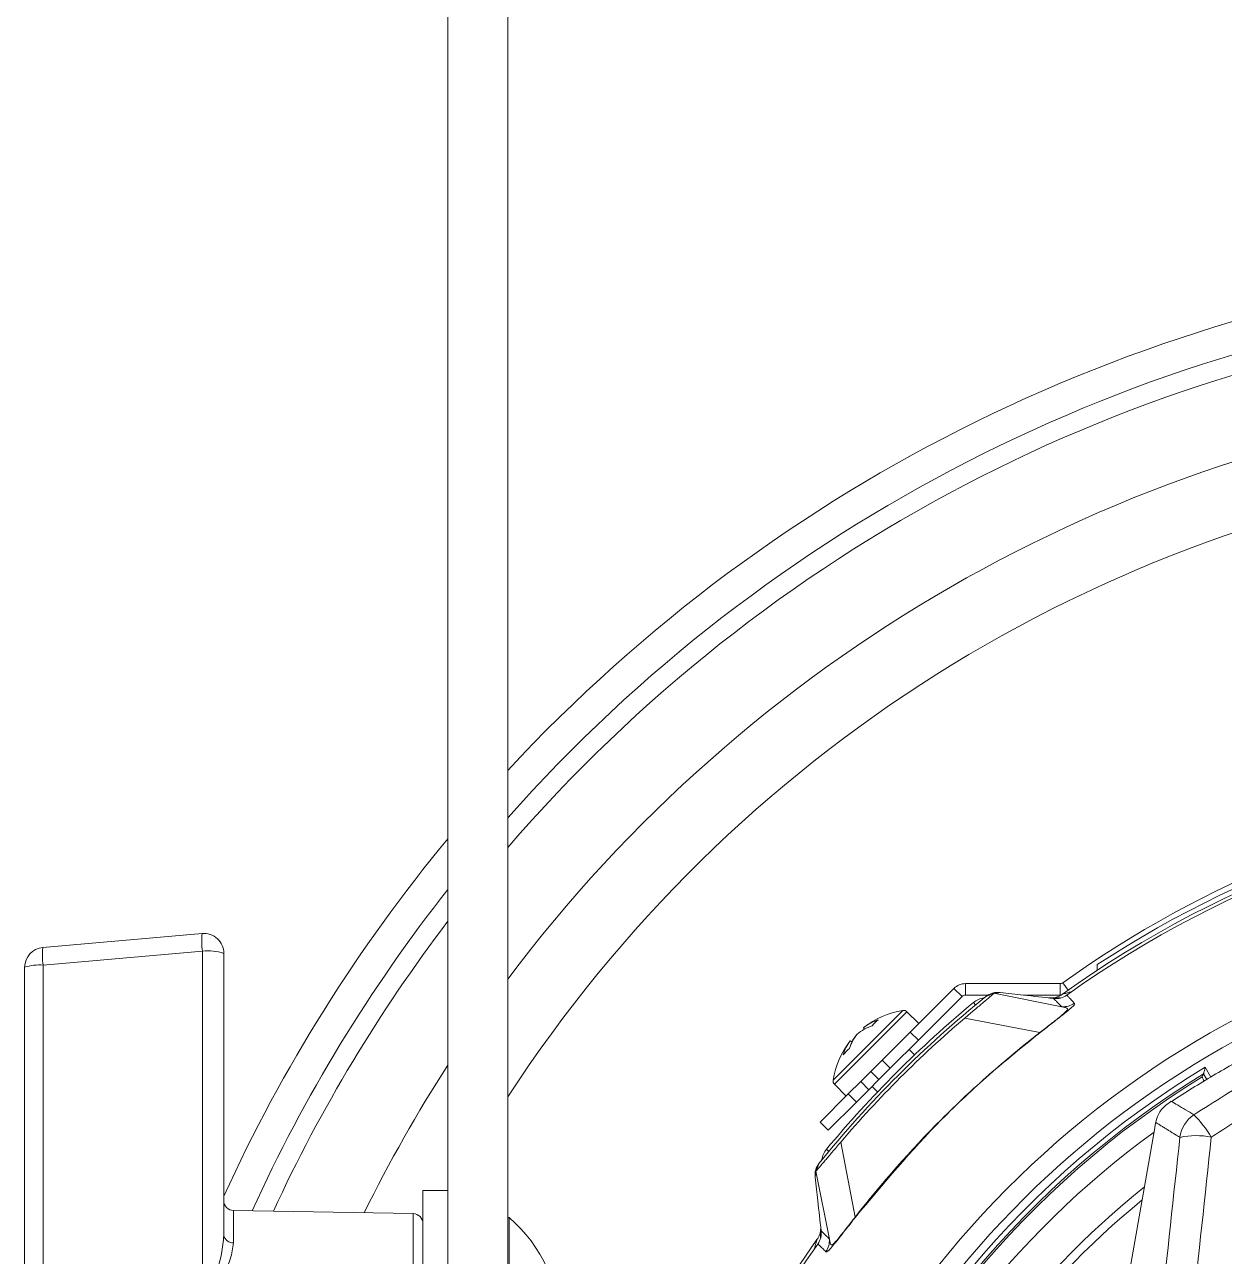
# Model space of a CAD drawing. Extents: x 11 to 120, y 2 to 94.
# Drawn here: x 108.796 to 112.561, y 42.426 to 46.293 of the extents above; entities that cross this region are included whole.
import ezdxf

# ---------------------------------------------------------------- set-up
doc = ezdxf.new("R2010")
doc.units = 0
doc.header["$MEASUREMENT"] = 0
doc.linetypes.add('SLD-Solid', pattern=[0])
doc.layers.add('OBJECT', color=7, linetype='CONTINUOUS')

msp = doc.modelspace()

# ---------------------------------------------------------------- linework, layer by layer
at = {"layer": 'OBJECT', "color": 7, "linetype": 'SLD-Solid', "lineweight": 15}
for p, q in [((110.1236, 39.7263), (110.1236, 48.6989)), ((110.3116, 41.8825), (110.3116, 48.6989)), ((108.8527, 43.3955), (109.3527, 43.4392)), ((109.3537, 43.3838), (108.8537, 43.34)), ((109.3537, 42.2945), (109.3537, 43.3838)), ((109.4206, 43.3769), (109.4206, 42.4915)), ((108.7956, 42.2251), (108.7956, 43.3332)), ((108.8537, 43.34), (108.8537, 42.232)), ((112.1616, 43.3237), (112.1616, 43.3417)), ((111.7478, 43.2459), (111.7478, 43.2819)), ((111.7478, 43.2819), (112.0451, 43.2819)), ((112.0451, 43.2459), (112.0451, 43.2819)), ((112.0705, 43.2615), (112.0539, 43.2847)), ((111.7117, 43.267), (111.5747, 43.1299)), ((111.7372, 43.2415), (111.6002, 43.1045)), ((111.7117, 43.267), (111.7372, 43.2415)), ((111.7478, 43.2459), (111.8206, 43.2459)), ((111.8373, 43.2518), (112.0504, 43.2094)), ((111.9315, 43.2459), (112.0451, 43.2459)), ((112.0451, 43.2459), (112.0485, 43.246)), ((111.3326, 42.9789), (111.5516, 43.1979)), ((111.7735, 43.2228), (111.7799, 43.2151)), ((111.3368, 42.966), (111.5645, 43.1937)), ((111.6015, 43.1567), (111.5645, 43.1937)), ((111.7458, 43.1736), (111.9814, 43.1283)), ((111.4068, 43.1224), (111.407, 43.1223)), ((111.4312, 43.139), (111.4278, 43.1434)), ((111.4863, 43.0415), (111.5747, 43.1299)), ((111.5747, 43.1299), (111.6002, 43.1045)), ((111.3923, 43.0986), (111.3871, 43.1027)), ((111.6002, 43.1045), (111.5118, 43.0161)), ((111.5883, 43.0582), (111.5711, 43.0754)), ((111.4192, 42.9744), (111.451, 43.0062)), ((111.451, 43.0062), (111.4863, 43.0415)), ((111.451, 43.0062), (111.4764, 42.9807)), ((111.4764, 42.9807), (111.5118, 43.0161)), ((111.5118, 43.0161), (111.4863, 43.0415)), ((112.5005, 43.0195), (112.5182, 42.9888)), ((111.3368, 42.966), (111.3738, 42.929)), ((111.3803, 42.9355), (111.4192, 42.9744)), ((111.4446, 42.9489), (111.4192, 42.9744)), ((111.4446, 42.9489), (111.4764, 42.9807)), ((112.5054, 42.9809), (112.4951, 42.9987)), ((111.2919, 42.8471), (111.3803, 42.9355)), ((111.3803, 42.9355), (111.4057, 42.91)), ((111.4057, 42.91), (111.4446, 42.9489)), ((111.4551, 42.9594), (111.4723, 42.9422)), ((111.4057, 42.91), (111.3173, 42.8216)), ((111.3173, 42.8216), (111.2919, 42.8471)), ((112.3421, 42.8295), (112.156, 41.7637)), ((112.3421, 42.8289), (112.156, 41.7632)), ((112.3421, 42.8295), (112.3421, 42.8289)), ((111.3569, 42.7847), (111.4022, 42.5491)), ((111.3117, 42.7618), (111.3194, 42.7554)), ((111.2787, 42.6932), (111.3211, 42.4801)), ((110.1236, 42.6327), (110.0456, 42.6327)), ((110.0456, 42.6327), (110.0456, 41.7577)), ((110.0149, 42.5598), (109.4513, 42.5696)), ((109.4513, 42.5696), (109.4513, 42.4686)), ((110.0149, 42.1952), (110.0149, 42.5598)), ((110.3166, 42.5472), (110.3116, 42.5472)), ((110.3166, 42.5472), (110.3166, 41.8432))]:
    msp.add_line(p, q, dxfattribs=at)
for centre, radius, start, end in [((114.0116, 40.5189), 5.0469, 95.2273, 137.1485), ((114.0116, 40.5189), 4.9469, 95.8954, 138.4121), ((114.0116, 40.5189), 4.8857, 96.0599, 139.2274), ((114.0116, 40.5189), 4.6263, 96.8115, 143.1086), ((114.0116, 40.5189), 4.4142, 97.488, 146.9505), ((114.0116, 40.5189), 3.36, 93.3521, 125.6636), ((114.0116, 40.5589), 3.356, 97.8782, 125.6868), ((114.0116, 40.5189), 3.35, 93.5142, 125.5044), ((114.0116, 40.5189), 3.375, 93.2438, 123.2401), ((114.0116, 40.5189), 5.0469, 140.387, 155.4586), ((114.0116, 40.5189), 4.9469, 141.8079, 155.5224), ((114.0116, 40.5189), 3.0068, 93.8025, 160.2009), ((114.0116, 40.5189), 4.8857, 142.7296, 155.2103), ((109.574, 43.4158), 0.2226, 173.9707, 188.2775), ((109.3581, 43.3769), 0.0625, 0, 95), ((114.0116, 40.5189), 2.9472, 93.9337, 159.5632), ((108.8581, 43.3332), 0.0625, 95, 180), ((109.074, 43.3721), 0.2226, 173.9707, 188.2775), ((109.3711, 43.2231), 0.1617, 72.1601, 96.1545), ((108.8401, 43.2056), 0.1351, 84.1987, 109.2242), ((111.7478, 43.2309), 0.051, 90, 135), ((112.0451, 43.2969), 0.015, 270, 305.6868), ((114.0116, 40.5189), 3.5, 128.9328, 141.0672), ((111.7478, 43.2309), 0.015, 90, 135), ((111.8131, 43.1751), 0.062, 96.3397, 129.6151), ((112.0165, 43.2991), 0.062, 270.019, 305.6636), ((112.0312, 43.2949), 0.06, 263.4816, 305.5044), ((114.0116, 40.5189), 3.51, 129.6151, 140.2829), ((111.5919, 42.9386), 0.2624, 98.8332, 128.5028), ((111.5539, 43.1831), 0.015, 45, 98.8332), ((114.0116, 40.5189), 3.4902, 130.4808, 139.5192), ((111.5163, 43.0331), 0.1414, 107.5356, 128.7652), ((111.5701, 43.0532), 0.1499, 130.009, 139.991), ((111.5191, 43.0363), 0.1413, 141.7955, 162.6158), ((111.5234, 43.0285), 0.1497, 141.1334, 151.7808), ((111.5055, 43.0019), 0.1559, 108.7726, 128.6564), ((112.1366, 43.2494), 0.1968, 217.948, 218.1563), ((111.5919, 42.9386), 0.2624, 141.4972, 171.1668), ((111.4865, 43.0242), 0.1267, 141.6761, 164.0741), ((111.4937, 42.9495), 0.1691, 130.302, 139.698), ((114.0116, 40.5189), 4.6263, 147.1837, 153.7859), ((114.0116, 40.5189), 2.9217, 121.1451, 159.3669), ((114.0116, 40.5189), 2.901, 121.6184, 159.7287), ((114.0116, 40.5189), 2.9067, 121.4467, 159.3669), ((111.3474, 42.9766), 0.015, 171.1668, 225), ((112.5209, 42.7864), 0.1008, 123.7444, 172.5901), ((112.186, 42.596), 0.3911, 31.5027, 44.5079), ((114.0116, 40.5189), 2.841, 126.047, 159.2386), ((112.4728, 42.5502), 0.2545, 79.4389, 101.7595), ((111.3594, 42.7222), 0.062, 140.2829, 173.5583), ((114.0116, 40.5189), 2.7223, 128.6961, 158.2371), ((109.4518, 42.6009), 0.0313, 180, 269), ((114.0116, 40.5189), 2.6951, 129.3545, 157.3213), ((110.0143, 42.5285), 0.0313, 0, 89), ((110.0123, 42.1952), 0.4653, 310.8426, 49.1574), ((111.2531, 42.3578), 0.2425, 51.9012, 52.0702), ((111.2317, 42.5145), 0.062, 324.3266, 359), ((111.2356, 42.4993), 0.06, 324.4956, 6.5184), ((109.4481, 42.4963), 0.0279, 190.068, 276.693), ((114.0116, 40.5189), 3.36, 144.3266, 161.585), ((114.0116, 40.5189), 3.35, 144.4956, 161.4395)]:
    msp.add_arc(centre, radius, start, end, dxfattribs=at)
for centre, major_axis, ratio, start_param, end_param in [((117.0822, 42.2917), (4.6065, 2.6595), 0.745432, 2.319076, 2.32127), ((112.3082, 43.0263), (0.0636, 0.5099), 0.121842, 4.33034, 4.357389), ((110.0237, 40.5315), (2.1536, 17.275), 0.121842, 4.794773, 4.859221), ((110.1222, 40.5194), (2.1532, 17.375), 0.121162, 4.794599, 4.859047)]:
    msp.add_ellipse(centre, major_axis=major_axis, ratio=ratio, start_param=start_param, end_param=end_param, dxfattribs=at)
for points, knots in [([(112.4649, 42.8702), (112.5293, 42.9112), (112.6585, 42.9934), (112.8661, 43.097), (113.0837, 43.185), (113.3078, 43.2538), (113.5353, 43.3033), (113.7657, 43.3337), (114.0007, 43.3446), (114.2345, 43.3355), (114.4641, 43.3071), (114.6892, 43.2603), (114.9121, 43.1942), (115.1332, 43.1074), (115.3505, 43.0014), (115.4882, 42.914), (115.5573, 42.8702)], [0, 0, 0, 0, 0.069874, 0.140224, 0.21209, 0.284485, 0.354361, 0.42473, 0.496663, 0.569139, 0.63829, 0.70792, 0.779053, 0.850702, 0.925062, 1, 1, 1, 1]), ([(111.7458, 43.1736), (111.7562, 43.1825), (111.777, 43.2002), (111.8053, 43.2239), (111.8261, 43.2415), (111.8362, 43.2503), (111.837, 43.2514), (111.8373, 43.2518)], [0, 0, 0, 0, 0.217939, 0.435238, 0.661578, 0.868608, 1, 1, 1, 1]), ([(111.8122, 43.2415), (111.8189, 43.2459), (111.8325, 43.2547), (111.8486, 43.2545), (111.8567, 43.2544)], [0, 0, 0, 0, 0.49976, 1, 1, 1, 1]), ([(111.8373, 43.2518), (111.8345, 43.2509), (111.829, 43.249), (111.8221, 43.2461), (111.8166, 43.2437), (111.8129, 43.2419), (111.8124, 43.2416), (111.8122, 43.2415)], [0, 0, 0, 0, 0.206019, 0.404831, 0.608657, 0.812864, 1, 1, 1, 1]), ([(112.0244, 43.2353), (111.9931, 43.2389), (111.9372, 43.2452), (111.8813, 43.2516), (111.8567, 43.2544)], [0, 0, 0, 0, 0.56, 1, 1, 1, 1]), ([(112.0526, 43.2488), (112.0529, 43.2488), (112.0536, 43.249), (112.0601, 43.2508), (112.0695, 43.2535), (112.0784, 43.2559), (112.082, 43.2569)], [0, 0, 0, 0, 0.170764, 0.383242, 0.744127, 1, 1, 1, 1]), ([(112.066, 43.246), (112.0661, 43.246), (112.0663, 43.2457), (112.0684, 43.2436), (112.0717, 43.24), (112.0766, 43.2347), (112.0828, 43.228), (112.089, 43.2215), (112.0901, 43.2203)], [0, 0, 0, 0, 0.126792, 0.368017, 0.488638, 0.609261, 0.930911, 1, 1, 1, 1]), ([(115.5028, 42.8004), (115.4411, 42.8399), (115.3175, 42.9191), (115.1187, 43.0191), (114.9104, 43.1044), (114.6957, 43.1712), (114.4777, 43.2195), (114.2568, 43.2495), (114.0314, 43.2609), (113.8072, 43.253), (113.5869, 43.2267), (113.3711, 43.1826), (113.1573, 43.1202), (112.9417, 43.0366), (112.7266, 42.9324), (112.5887, 42.8445), (112.5194, 42.8004)], [0, 0, 0, 0, 0.069423, 0.139315, 0.210704, 0.282616, 0.352042, 0.421958, 0.493432, 0.565446, 0.634079, 0.703187, 0.773786, 0.844894, 0.922121, 1, 1, 1, 1]), ([(111.9814, 43.1283), (111.9814, 43.1283), (111.9924, 43.1369), (112.0145, 43.1541), (112.0422, 43.176), (112.0559, 43.1875), (112.066, 43.1968), (112.0689, 43.2006), (112.0686, 43.2048), (112.062, 43.2068), (112.0544, 43.2086), (112.0504, 43.2094), (112.0504, 43.2094)], [0, 0, 0, 0, 0.000008, 0.138336, 0.276648, 0.396795, 0.417207, 0.570266, 0.591197, 0.794579, 0.999992, 1, 1, 1, 1]), ([(112.0901, 43.2203), (112.0901, 43.2203), (112.0912, 43.2191), (112.092, 43.2168), (112.0732, 43.1998), (112.0481, 43.1795), (112.0168, 43.155), (111.9935, 43.1369), (111.9818, 43.1278)], [0, 0, 0, 0, 0.01186, 0.400274, 0.577865, 0.721206, 0.860697, 1, 1, 1, 1]), ([(112.0504, 43.2094), (112.0493, 43.2105), (112.0428, 43.217), (112.0359, 43.2239), (112.0305, 43.2292), (112.0269, 43.2328), (112.0247, 43.2349), (112.0245, 43.2352), (112.0244, 43.2353)], [0, 0, 0, 0, 0.069093, 0.390745, 0.511364, 0.631984, 0.873208, 1, 1, 1, 1]), ([(112.0901, 43.2203), (112.084, 43.2167), (112.0717, 43.2096), (112.0575, 43.2095), (112.0504, 43.2094)], [0, 0, 0, 0, 0.5, 1, 1, 1, 1]), ([(111.4022, 42.5491), (111.4022, 42.5491), (111.4858, 42.6566), (111.6218, 42.8108), (111.8213, 42.9983), (111.9271, 43.0861), (111.9814, 43.1283), (111.9814, 43.1283)], [0, 0, 0, 0, 0.000003, 0.497705, 0.748853, 0.999997, 1, 1, 1, 1]), ([(111.9818, 43.1278), (111.9284, 43.0846), (111.8216, 42.9981), (111.6217, 42.8107), (111.4902, 42.6533), (111.4027, 42.5487)], [0, 0, 0, 0, 0.251148, 0.502295, 1, 1, 1, 1]), ([(112.6606, 43.0689), (112.6153, 43.0442), (112.5245, 42.9948), (112.4379, 42.9399), (112.3945, 42.9123)], [0, 0, 0, 0, 0.498142, 1, 1, 1, 1]), ([(112.5005, 43.0195), (112.5005, 43.0194), (112.4999, 43.0174), (112.4987, 43.0127), (112.4971, 43.0065), (112.496, 43.0019), (112.4953, 42.9993), (112.4952, 42.9989), (112.4951, 42.9987)], [0, 0, 0, 0, 0.005421, 0.223557, 0.511226, 0.716484, 0.857855, 1, 1, 1, 1]), ([(112.4907, 42.9893), (112.4909, 42.9887), (112.4912, 42.9875), (112.4938, 42.9824), (112.4967, 42.977), (112.4973, 42.9759)], [0, 0, 0, 0, 0.388939, 0.877352, 1, 1, 1, 1]), ([(112.3945, 42.9123), (112.3944, 42.9122), (112.3934, 42.9117), (112.387, 42.908), (112.3713, 42.8966), (112.3535, 42.8762), (112.3475, 42.8546), (112.3451, 42.8461)], [0, 0, 0, 0, 0.004008, 0.038977, 0.268223, 0.708725, 1, 1, 1, 1]), ([(112.3945, 42.9123), (112.4007, 42.9086), (112.4242, 42.8946), (112.4476, 42.8805), (112.4649, 42.8702)], [0, 0, 0, 0, 0.265214, 1, 1, 1, 1]), ([(111.2787, 42.6932), (111.2788, 42.6933), (111.2791, 42.6934), (111.2819, 42.6963), (111.29, 42.7056), (111.3071, 42.7258), (111.3302, 42.7533), (111.3478, 42.774), (111.3569, 42.7847)], [0, 0, 0, 0, 0.061294, 0.157978, 0.353027, 0.568967, 0.775602, 1, 1, 1, 1]), ([(111.2761, 42.6738), (111.276, 42.6819), (111.2758, 42.698), (111.2846, 42.7116), (111.289, 42.7183)], [0, 0, 0, 0, 0.49976, 1, 1, 1, 1]), ([(111.289, 42.7183), (111.2889, 42.7181), (111.2886, 42.7176), (111.2868, 42.7139), (111.2844, 42.7084), (111.2815, 42.7015), (111.2796, 42.696), (111.2787, 42.6932)], [0, 0, 0, 0, 0.187126, 0.391336, 0.595144, 0.79397, 1, 1, 1, 1]), ([(111.2952, 42.5061), (111.2917, 42.5374), (111.2853, 42.5933), (111.2789, 42.6492), (111.2761, 42.6738)], [0, 0, 0, 0, 0.56, 1, 1, 1, 1]), ([(111.4027, 42.5487), (111.3937, 42.5371), (111.3756, 42.5139), (111.3511, 42.4826), (111.3307, 42.4572), (111.3134, 42.4382), (111.3115, 42.4395), (111.3102, 42.4404)], [0, 0, 0, 0, 0.13867, 0.277419, 0.423115, 0.599885, 1, 1, 1, 1]), ([(111.3211, 42.4801), (111.3211, 42.4801), (111.3212, 42.4799), (111.3228, 42.472), (111.3233, 42.4586), (111.3321, 42.463), (111.3402, 42.4714), (111.3469, 42.4793), (111.36, 42.4954), (111.3765, 42.5162), (111.3937, 42.5382), (111.4022, 42.5491), (111.4022, 42.5491)], [0, 0, 0, 0, 0.000008, 0.011235, 0.408406, 0.550964, 0.581776, 0.700643, 0.724685, 0.86239, 0.999992, 1, 1, 1, 1]), ([(111.2952, 42.5061), (111.2953, 42.506), (111.2956, 42.5057), (111.2997, 42.5016), (111.3088, 42.4924), (111.3175, 42.4837), (111.3211, 42.4801)], [0, 0, 0, 0, 0.132531, 0.454207, 0.77585, 1, 1, 1, 1]), ([(109.3659, 42.3058), (109.3687, 42.3093), (109.3776, 42.3206), (109.3945, 42.365), (109.4147, 42.425), (109.4189, 42.4725), (109.4206, 42.4915)], [0, 0, 0, 0, 0.064646, 0.203963, 0.682761, 1, 1, 1, 1]), ([(109.4513, 42.4686), (109.4488, 42.4518), (109.4426, 42.4099), (109.4123, 42.3539), (109.3858, 42.3131), (109.3734, 42.3036), (109.3692, 42.3004)], [0, 0, 0, 0, 0.316207, 0.785839, 0.927566, 1, 1, 1, 1]), ([(111.2724, 42.4451), (111.2725, 42.4455), (111.2744, 42.452), (111.2773, 42.4619), (111.2803, 42.4722), (111.2818, 42.4774), (111.282, 42.478), (111.2821, 42.4783)], [0, 0, 0, 0, 0.026589, 0.413479, 0.688738, 0.851928, 1, 1, 1, 1]), ([(111.3102, 42.4404), (111.3066, 42.4438), (111.2979, 42.452), (111.2889, 42.4602), (111.2849, 42.4641), (111.2846, 42.4644), (111.2845, 42.4645)], [0, 0, 0, 0, 0.224142, 0.545792, 0.867469, 1, 1, 1, 1]), ([(111.3102, 42.4404), (111.3138, 42.4465), (111.3209, 42.4588), (111.321, 42.473), (111.3211, 42.4801)], [0, 0, 0, 0, 0.499999, 1, 1, 1, 1])]:
    msp.add_open_spline(points, degree=3, knots=knots, dxfattribs=at)
for points in [[(111.8567, 43.2544), (111.8373, 43.2518)], [(112.0082, 43.2371), (112.0458, 43.2371)], [(112.0504, 43.2094), (112.0504, 43.2094)], [(112.4951, 42.9987), (112.4951, 42.9987)], [(112.3451, 42.8461), (112.3444, 42.8417)], [(112.4209, 42.7994), (112.3451, 42.8461)], [(111.2787, 42.6932), (111.2761, 42.6738)], [(111.2932, 42.4841), (111.2938, 42.5186)], [(111.3211, 42.4801), (111.3211, 42.4801)]]:
    msp.add_open_spline(points, degree=1, dxfattribs=at)

doc.saveas('drawing.dxf')
